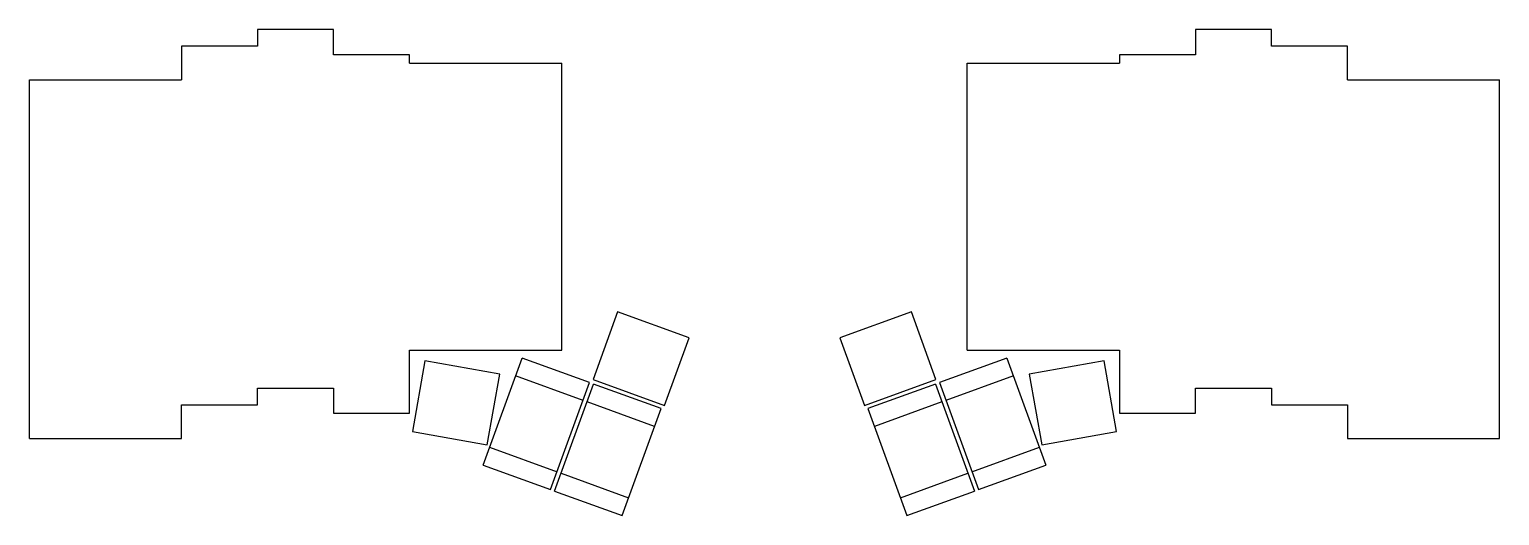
# Model space of a CAD drawing. Header units: millimetres. Extents: x -9 to 339, y -27 to 88.
import ezdxf

# ---------------------------------------------------------------- set-up
doc = ezdxf.new("R2010")
doc.units = ezdxf.units.MM

msp = doc.modelspace()

# ---------------------------------------------------------------- linework, layer by layer
at = {"linetype": 'CONTINUOUS'}
for p, q in [((63, 88.5), (45, 88.5)), ((45, 88.5), (45, 84.5)), ((63, 82.5), (63, 88.5)), ((285, 88.5), (267, 88.5)), ((267, 88.5), (267, 82.5)), ((285, 84.5), (285, 88.5)), ((45, 84.5), (27, 84.5)), ((27, 84.5), (27, 76.5)), ((303, 84.5), (285, 84.5)), ((303, 76.5), (303, 84.5)), ((81, 82.5), (63, 82.5)), ((81, 80.5), (81, 82.5)), ((81, 80.5), (117, 80.5)), ((117, 12.5), (117, 80.5)), ((213, 80.5), (249, 80.5)), ((213, 12.5), (213, 80.5)), ((267, 82.5), (249, 82.5)), ((249, 82.5), (249, 80.5)), ((-9, -8.5), (-9, 76.5)), ((-9, 76.5), (27, 76.5)), ((303, 76.5), (339, 76.5)), ((339, -8.5), (339, 76.5)), ((130.23, 21.52), (124.42, 5.55)), ((147.15, 15.37), (130.23, 21.52)), ((199.77, 21.52), (182.85, 15.37)), ((205.58, 5.55), (199.77, 21.52)), ((141.33, -0.61), (147.15, 15.37)), ((182.85, 15.37), (188.67, -0.61)), ((81, -2.5), (81, 12.5)), ((81, 12.5), (117, 12.5)), ((98.4, -14.78), (107.63, 10.59)), ((123.6, 4.78), (107.63, 10.59)), ((222.37, 10.59), (206.4, 4.78)), ((213, 12.5), (249, 12.5)), ((222.37, 10.59), (231.6, -14.78)), ((249, 12.5), (249, -2.5)), ((84.61, 9.93), (81.66, -6.81)), ((102.34, 6.81), (84.61, 9.93)), ((245.39, 9.93), (227.66, 6.81)), ((248.34, -6.81), (245.39, 9.93)), ((45, -0.5), (45, 3.5)), ((45, 3.5), (63, 3.5)), ((63, 3.5), (63, -2.5)), ((99.39, -9.93), (102.34, 6.81)), ((122.07, 0.55), (106.09, 6.36)), ((114.37, -20.59), (123.6, 4.78)), ((115.31, -20.94), (124.54, 4.44)), ((124.42, 5.55), (141.33, -0.61)), ((140.52, -1.38), (124.54, 4.44)), ((188.67, -0.61), (205.58, 5.55)), ((205.46, 4.44), (189.48, -1.38)), ((205.46, 4.44), (214.69, -20.94)), ((206.4, 4.78), (215.63, -20.59)), ((223.91, 6.36), (207.93, 0.55)), ((227.66, 6.81), (230.61, -9.93)), ((267, 3.5), (285, 3.5)), ((267, -2.5), (267, 3.5)), ((285, 3.5), (285, -0.5)), ((138.98, -5.61), (123.01, 0.21)), ((206.99, 0.21), (191.02, -5.61)), ((27, -8.5), (27, -0.5)), ((27, -0.5), (45, -0.5)), ((63, -2.5), (81, -2.5)), ((131.28, -26.75), (140.52, -1.38)), ((189.48, -1.38), (198.72, -26.75)), ((249, -2.5), (267, -2.5)), ((285, -0.5), (303, -0.5)), ((303, -0.5), (303, -8.5)), ((81.66, -6.81), (99.39, -9.93)), ((230.61, -9.93), (248.34, -6.81)), ((-9, -8.5), (27, -8.5)), ((303, -8.5), (339, -8.5)), ((99.93, -10.55), (115.91, -16.36)), ((214.09, -16.36), (230.07, -10.55)), ((98.4, -14.78), (114.37, -20.59)), ((116.85, -16.71), (132.82, -22.52)), ((197.18, -22.52), (213.15, -16.71)), ((215.63, -20.59), (231.6, -14.78)), ((115.31, -20.94), (131.28, -26.75)), ((198.72, -26.75), (214.69, -20.94))]:
    msp.add_line(p, q, dxfattribs=at)

doc.saveas('drawing.dxf')
